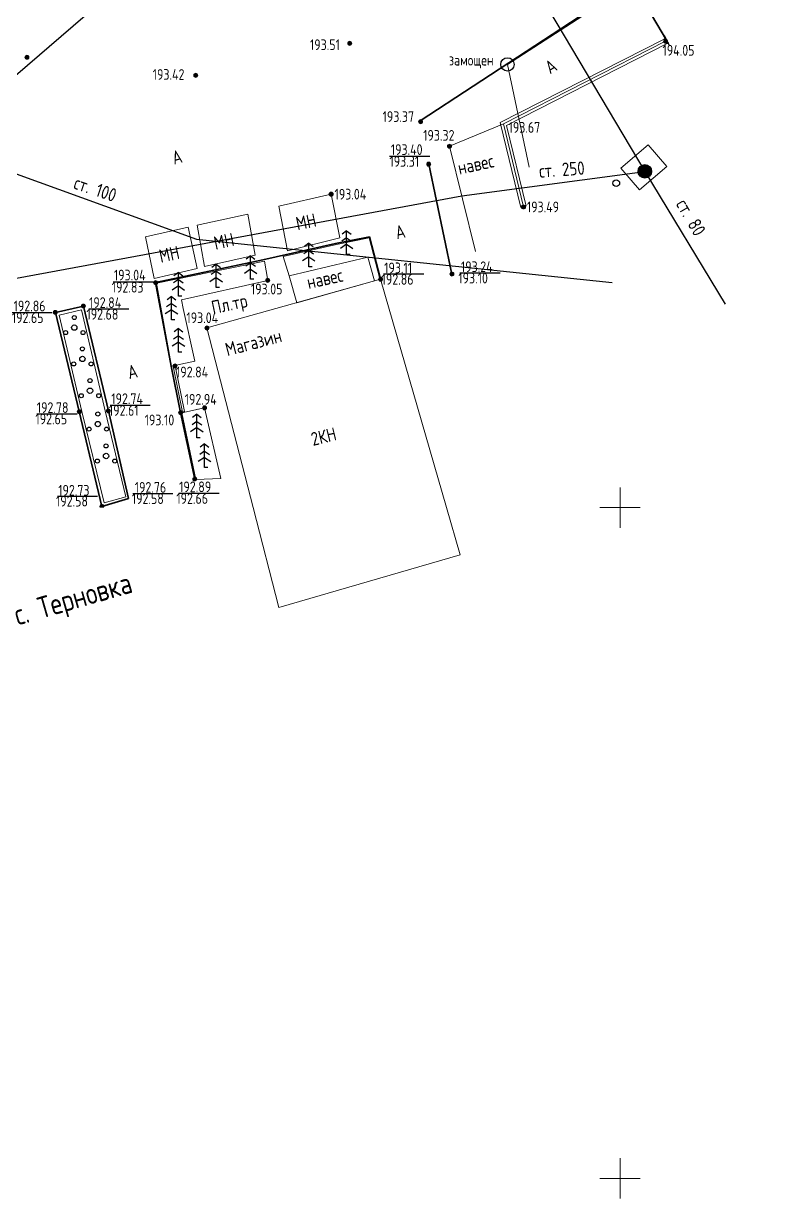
# Model space of a CAD drawing. Header units: metres. Extents: x 41798 to 42103, y 23448 to 23652.
# Drawn here: x 41855.5 to 41911.8, y 23448.5 to 23536.1 of the extents above; entities that cross this region are included whole.
import ezdxf

# ---------------------------------------------------------------- set-up
doc = ezdxf.new("R2010")
doc.units = ezdxf.units.M
for name, color, linetype in [('02_Сетка', 7, 'Continuous'), ('03_Здания и строения', 7, 'Continuous'), ('06_Инженерно-технические сооружения', 7, 'Continuous'), ('10_Границы покрытий и угодий', 7, 'Continuous'), ('13_Растительность', 7, 'Continuous'), ('14_Ограждения', 7, 'Continuous'), ('17_Топонимика', 7, 'Continuous'), ('19_Горизонтали', 7, 'Continuous'), ('30_Канализация', 7, 'Continuous'), ('31_Водопровод', 7, 'Continuous'), ('33_Газопровод', 7, 'Continuous'), ('35_Телефон', 7, 'Continuous'), ('44_Крышки колодцев', 7, 'Continuous'), ('45_Номера колодцев', 7, 'Continuous'), ('61_Отметки высоты поверхности', 7, 'Continuous')]:
    doc.layers.add(name, color=color, linetype=linetype)
doc.styles.add('LIKE11', font='bm431.shx')
doc.styles.add('Line_GUGK', font='', dxfattribs={"height": 1})
doc.styles.get("Standard").update_dxf_attribs({"font": 'GOST_0.TTF', "height": 2})
doc.styles.get('Line_GUGK').set_extended_font_data('Bm431', italic=True)
doc.linetypes.add('133_2', pattern='A,4,[27,GUGK_2005.shx,S=0.800000011920929,R=0,X=0,Y=0],4,-2', length=10)
doc.linetypes.add('g5_122_g', pattern='A,2,-2,3,-0.6000000238418579,["Г",Line_GUGK,S=2,R=0,X=0,Y=-1],-2.799999952316284,3,-2,8,-2,8,-2,6', length=41.39999997615814)
doc.linetypes.add('g5_122_kl', pattern='A,2,-2,3,-0.6000000238418579,["Кл",Line_GUGK,S=2,R=0,X=0,Y=-1],-5,3,-2,8,-2,8,-2,6', length=43.60000002384186)
doc.linetypes.add('g5_122_v', pattern='A,2,-2,3,-0.6000000238418579,["В",Line_GUGK,S=2,R=0,X=0,Y=-1],-2.799999952316284,3,-2,8,-2,8,-2,6', length=41.39999997615814)
doc.linetypes.add('g5_472', pattern='A,0,-8,[25,GUGK_2005.shx,S=0.800000011920929,R=0,X=0,Y=-0.4000000059604645],0', length=8)
doc.linetypes.add('g5_474_2a', pattern='A,2,-0.5,[27,GUGK_2005.shx,S=2,R=0,X=0,Y=0],-0.5,2', length=5)

# ---------------------------------------------------------------- blocks, each defined once
blk = doc.blocks.new('g5_330')
at = {"linetype": 'ByBlock'}
blk.add_hatch(color=0, dxfattribs=at).paths.add_polyline_path([(-0.3, 0, 1), (0.3, 0, 1)])
at = {"color": 0, "linetype": 'ByBlock', "lineweight": -2}
blk.add_circle((0, 0), 0.3, dxfattribs=at)
at = {"color": 0, "linetype": 'ByBlock', "lineweight": 15, "flags": 12}
for tag, p in [('number', (-7.619999885559082, -0.800000011920929)), ('z', (0.5, -0.800000011920929))]:
    blk.add_attdef(tag, p, '', height=1.600000023841858, dxfattribs=at)
blk = doc.blocks.new('g5_388_2')
at = {"color": 0, "flags": 128}
for points in [[(0, 2.44194090989549), (-0.729456388550349, 1.94501724603264)], [(0, 3.5), (-0.648152960053835, 3.00555646629539)], [(0, 3.5), (0.648152960053835, 3.00555646629539)], [(0, 0), (0, 3.5)], [(0, 2.44194090989549), (0.729456388550349, 1.94501724603264)], [(0, 1.50258187973134), (-0.930115328149554, 0.885288783008946)], [(0, 1.50258187973134), (0.930115328149554, 0.885288783008946)], [(0.5, 0), (0, 0)]]:
    blk.add_lwpolyline(points, dxfattribs=at)
at = {"style": 'LIKE11', "flags": 8}
for tag, p in [('Описание', (-14.14287361989553, 0.844163702381134)), ('Метрические данные', (1.70182326661578, 0.614654757590622))]:
    blk.add_attdef(tag, p, '', height=2, dxfattribs=at)
blk = doc.blocks.new('g5_475_5')
at = {"color": 0, "flags": 128}
blk.add_lwpolyline([(0, -0.8), (0, 0.8)], dxfattribs=at)
blk = doc.blocks.new('g5_394')
at = {"color": 0}
for centre, radius in [((-3.216285744678249e-16, 1.5), 0.300000011920929), ((0, 0), 0.4000000059604645), ((-1.299038105676658, -0.7499999999999993), 0.300000011920929), ((1.299038105676658, -0.7499999999999993), 0.300000011920929)]:
    blk.add_circle(centre, radius, dxfattribs=at)
blk = doc.blocks.new('g5_012')
at = {"color": 92, "linetype": 'ByBlock', "lineweight": -2}
for p, q in [((0, -3), (0, 3)), ((-3, 0), (3, 0))]:
    blk.add_line(p, q, dxfattribs=at)
blk = doc.blocks.new('g5_117g')
h = blk.add_hatch(color=255)
h.paths.add_polyline_path([(-0.925, 0, 0.1778988540172577), (-0.704953249109256, -0.5988872319312736), (0.598887231931274, 0.704953249109256, 0.6392149925231934)])
h.paths.add_polyline_path([(-0.5988872319312739, -0.7049532491092556, 0.6392149925231934), (0.9250000000000002, 0, 0.1778988540172577), (0.7049532491092559, 0.5988872319312737)])
at = {"color": 0, "flags": 128}
blk.add_lwpolyline([(-0.7071067811865477, -0.7071067811865474), (0.7071067811865476, 0.7071067811865475)], dxfattribs=at)
at = {"color": 0}
blk.add_circle((0, 0), 1, dxfattribs=at)
at = {"style": 'LIKE11', "flags": 8}
for tag, p in [('Номер', (-5.551115123125783e-17, 1.699999988079071)), ('Отметка кольца люка', (6.590375008119238e-16, -2.800000011920929)), ('Отметка земли (возле него)', (6.590375008119238e-16, -4.800000011920929)), ('Верх прокладки', (6.590375008119238e-16, -6.800000011920929)), ('Низ прокладки', (6.590375008119238e-16, -8.800000011920929))]:
    blk.add_attdef(tag, p, '', height=1.600000023841858, dxfattribs=at)
blk = doc.blocks.new('g5_311_2')
h = blk.add_hatch(color=0)
edge = h.paths.add_edge_path()
edge.add_arc((6.938893903907228e-18, 0), 0.5, 0, 360.0000100179126)
at = {"color": 0}
blk.add_circle((6.938893903907228e-18, 0), 0.5, dxfattribs=at)
at = {"style": 'LIKE11', "flags": 8}
for tag, p in [('Номер', (6.938893903907228e-18, 1.699999988079071)), ('Отметка кольца люка', (7.214875459470888e-16, -2.800000011920929)), ('Отметка земли (возле него)', (7.214875459470888e-16, -4.800000011920929)), ('Верх прокладки', (7.214875459470888e-16, -6.800000011920929)), ('Низ прокладки', (7.214875459470888e-16, -8.800000011920929))]:
    blk.add_attdef(tag, p, '', height=1.600000023841858, dxfattribs=at)
blk = doc.blocks.new('g5_118')
h = blk.add_hatch(color=255)
edge = h.paths.add_edge_path()
edge.add_arc((0, 0), 0.925000011920929, 0, 360.0000100179126)
at = {"color": 0}
blk.add_circle((0, 0), 1, dxfattribs=at)
at = {"style": 'LIKE11', "flags": 8}
for tag, p, height in [('Номер', (0, 1.699999988079071), 1.600000023841858), ('Текст', (1.170981290568942, -0.6603920071274143), 2), ('Отметка кольца люка', (7.145486520431816e-16, -2.800000011920929), 1.600000023841858), ('Отметка земли (возле него)', (7.145486520431816e-16, -4.800000011920929), 1.600000023841858), ('Верх прокладки', (7.145486520431816e-16, -6.800000011920929), 1.600000023841858), ('Низ прокладки', (7.145486520431816e-16, -8.800000011920929), 1.600000023841858)]:
    blk.add_attdef(tag, p, '', height=height, dxfattribs=at)

msp = doc.modelspace()

# ---------------------------------------------------------------- linework, layer by layer
at = {"layer": '03_Здания и строения', "color": 7, "linetype": 'Continuous', "lineweight": 20, "ltscale": 0.5, "flags": 128}
for points in [[(41891.308, 23528.602), (41887.29400006103, 23526.94599998188), (41889.23710552025, 23519.08893847656)], [(41879.125, 23520.117), (41875.22503256798, 23519.15131349993), (41874.58317136765, 23522.47146763038), (41878.47399997711, 23523.36900009346), (41879.125, 23520.117)], [(41868.48762797545, 23521.0701034556), (41872.27542113493, 23521.87388478618), (41872.81521319578, 23518.82090740305), (41869.03285758923, 23517.98757009607), (41868.48762797545, 23521.0701034556)], [(41865.286, 23517.08), (41868.48001073456, 23517.82021971226), (41867.80832551575, 23520.92247851372), (41864.63908873653, 23520.19111617088), (41865.286, 23517.08)]]:
    msp.add_lwpolyline(points, dxfattribs=at)
at = {"layer": '03_Здания и строения', "color": 7, "linetype": 'Continuous', "lineweight": 20, "flags": 128}
msp.add_lwpolyline([(41875.34955012528, 23517.28994200229), (41881.211, 23518.676), (41881.70866437381, 23516.90661784328), (41875.92510937898, 23515.27990918458)], close=True, dxfattribs=at)
at = {"layer": '03_Здания и строения', "color": 7, "linetype": 'Continuous', "lineweight": 20, "elevation": 193.0410003662109, "flags": 128}
for points in [[(41869.22, 23513.394), (41882.158, 23517.033), (41887.07717747557, 23500)], [(41872.65978002777, 23500), (41869.22, 23513.394)], [(41887.07717747557, 23500), (41888.0928825894, 23496.48304919069), (41874.56964383755, 23492.56326984233), (41872.65978002777, 23500)]]:
    msp.add_lwpolyline(points, dxfattribs=at)
at = {"layer": '06_Инженерно-технические сооружения', "color": 7, "linetype": 'Continuous', "lineweight": 20, "ltscale": 0.5, "flags": 128}
for points in [[(41866.558, 23510.552), (41866.84299999642, 23510.56999999922), (41867.53400001096, 23507.177), (41867.25700000095, 23507.08199997139), (41866.558, 23510.552)], [(41866.7012522982, 23510.55700013236), (41867.39625229105, 23507.12550017433)]]:
    msp.add_lwpolyline(points, dxfattribs=at)
at = {"layer": '10_Границы покрытий и угодий', "color": 7, "linetype": 'Continuous', "lineweight": 35, "ltscale": 500, "flags": 128}
for points in [[(41885.139, 23528.776), (41885.1026851959, 23528.84645256347), (41900.90509230042, 23539.20246503449), (41903.47200018311, 23534.83900020218)], [(41885.744, 23525.606), (41887.46999995136, 23517.41899972534)], [(41868.31, 23502.13), (41867.2570000267, 23507.08200014114), (41866.55800002575, 23510.55199993134), (41865.38699990272, 23516.77799976349), (41873.38299995422, 23518.48199928284), (41878.80199962616, 23519.68500030518), (41881.33000045776, 23520.17999923706), (41882.15799957275, 23517.03299987793)], [(41863.37, 23500.674), (41861.39100002766, 23500.09199998283), (41859.70599996567, 23507.16000006103), (41857.92800008774, 23514.55700037384), (41860.00700008393, 23515.03199980163), (41861.87600004196, 23507.21499988937), (41863.37, 23500.674)]]:
    msp.add_lwpolyline(points, dxfattribs=at)
at = {"layer": '14_Ограждения', "color": 7, "linetype": 'Continuous', "lineweight": 20, "ltscale": 0.5, "flags": 128}
for points in [[(41903.33258431864, 23534.98239898527), (41903.28223450196, 23534.93344776922), (41891.07641017151, 23528.70839620972), (41892.61285292816, 23522.37134767914)], [(41903.61141568136, 23534.69560101473), (41903.51776550797, 23534.60455223763), (41891.5395907135, 23528.49560381317), (41893.00158965302, 23522.46559931183)]]:
    msp.add_lwpolyline(points, dxfattribs=at)
at = {"layer": '14_Ограждения', "color": 7, "linetype": 'g5_472', "lineweight": 20, "ltscale": 0.5, "flags": 128}
msp.add_lwpolyline([(41903.472, 23534.839), (41903.4000000031, 23534.7689999997), (41891.30800044251, 23528.60200001144), (41892.80722129059, 23522.41847349548)], dxfattribs=at)
at = {"layer": '14_Ограждения', "color": 7, "linetype": 'g5_474_2a', "lineweight": 20, "ltscale": 0.5, "flags": 128}
for points in [[(41882.105, 23517.062), (41881.29599998474, 23520.12599989128), (41878.86899993897, 23519.60599991036), (41874.90409896851, 23518.71451243115), (41875.34955022812, 23517.2899420048)], [(41873.501, 23518.369), (41873.74400000071, 23516.94300000095), (41867.33199985122, 23515.49600009346), (41867.44600017166, 23514.83600000763), (41868.31699998474, 23510.93099979782), (41866.57800014114, 23510.55599979782), (41865.45200021362, 23516.72400001907), (41873.501, 23518.369)], [(41858.195, 23514.35), (41859.86299998283, 23514.75700000524), (41861.62500006676, 23507.21899995804), (41863.18100006103, 23500.81199989319), (41861.5549998951, 23500.36399993896), (41859.90099997044, 23507.17800006866), (41858.195, 23514.35)], [(41869.038, 23507.441), (41870.25500000763, 23502.1799998436), (41868.38599998999, 23502.10599996185), (41867.34700001526, 23507.07599999046), (41869.038, 23507.441)]]:
    msp.add_lwpolyline(points, dxfattribs=at)
at = {"layer": '19_Горизонтали', "color": 32, "linetype": 'Continuous', "lineweight": 20, "ltscale": 0.5, "flags": 128}
for points, elevation in [([(41888.23164672881, 23530.89699750903), (41888.22549362212, 23530.87265592577)], 193.5), ([(41868.50552673369, 23507.34753423693), (41868.43179626494, 23507.31015020373)], 193)]:
    msp.add_lwpolyline(points, dxfattribs=dict(at, elevation=elevation))
at = {"layer": '30_Канализация', "color": 42, "linetype": 'g5_122_kl', "lineweight": 30, "ltscale": 500, "flags": 128}
msp.add_lwpolyline([(41833.64, 23513.875), (41864.61754859924, 23540.55372238159)], dxfattribs=at)
at = {"layer": '31_Водопровод', "color": 94, "linetype": 'g5_122_v', "lineweight": 30, "ltscale": 500, "flags": 128}
msp.add_lwpolyline([(41824.38866302599, 23535.97194446829), (41868.42865631213, 23520.01071895865), (41899.41104004016, 23516.79774822501)], dxfattribs=at)
at = {"layer": '33_Газопровод', "color": 132, "linetype": 'g5_122_g', "lineweight": 30, "ltscale": 500, "flags": 128}
for points in [[(41876.50962368322, 23567.49174759723), (41883.88818899836, 23555.30114045888), (41901.84910933222, 23525.07013955861), (41907.83300558772, 23515.16235795766)], [(41855.02627901881, 23517.10784140025), (41888.21009402125, 23523.24172583018), (41901.84910921901, 23525.07014027034)]]:
    msp.add_lwpolyline(points, dxfattribs=at)
at = {"layer": '33_Газопровод', "color": 7, "linetype": 'Continuous', "lineweight": 20, "ltscale": 500, "flags": 128}
msp.add_lwpolyline([(41900.06799999999, 23525.307), (41901.456, 23523.705), (41903.49799999999, 23525.445), (41902.11, 23527.047), (41900.06799999999, 23525.307)], dxfattribs=at)
at = {"layer": '35_Телефон', "color": 6, "linetype": '133_2', "lineweight": 20, "ltscale": 500, "flags": 128}
msp.add_lwpolyline([(41975.69093153805, 23587.38929543577), (41891.61299727291, 23533.04400048337), (41893.2409345898, 23525.3903673657)], dxfattribs=at)
at = {"layer": '61_Отметки высоты поверхности', "flags": 128}
for points in [[(41882.82829921364, 23526.2098626019), (41885.81805020831, 23526.20751216872)], [(41882.38100978294, 23517.42777651069), (41885.37076077759, 23517.42542607752)], [(41888.07459142285, 23517.50148224559), (41891.06434241752, 23517.49913181242)], [(41862.22985303431, 23516.84259943436), (41865.21960402896, 23516.84024900118)], [(41854.69769114865, 23514.54657457613), (41857.6874421433, 23514.54422414296)], [(41860.41088155325, 23514.81721685129), (41863.40063254791, 23514.81486641811)], [(41862.00195428237, 23507.63290233652), (41864.99170527703, 23507.63055190335)], [(41856.55237604328, 23507.00187653482), (41859.54212703795, 23506.99952610165)], [(41858.07519471792, 23500.85909990187), (41861.06494571259, 23500.8567494687)], [(41863.69153582068, 23501.06806258458), (41866.68128681534, 23501.06571215141)], [(41867.13348313735, 23501.0734285399), (41870.12323413201, 23501.07107810672)]]:
    msp.add_lwpolyline(points, dxfattribs=at)
at = {"layer": '61_Отметки высоты поверхности', "color": 7, "linetype": 'Continuous', "lineweight": 20, "ltscale": 0.5, "elevation": 192.5760040283203, "flags": 128}
msp.add_lwpolyline([(41861.50947362576, 23500, 2.042648792266846), (41861.27252637425, 23500)], format="xyb", dxfattribs=at)
at = {"layer": '61_Отметки высоты поверхности', "color": 7, "linetype": 'Continuous', "lineweight": 20, "ltscale": 0.5}
for points in [[(41861.2410913759, 23500.08676507492), (41861.241, 23500.092), (41861.32057926137, 23500.22444212791)], [(41861.32057926137, 23500.22444212791), (41861.241, 23500.092), (41861.25396818187, 23500.1530104911)], [(41861.25396818187, 23500.1530104911), (41861.241, 23500.092), (41861.24327883714, 23500.11804722604)], [(41861.2424597897, 23500.11287596431), (41861.24327883714, 23500.11804722604), (41861.241, 23500.092)], [(41861.2424597897, 23500.11287596431), (41861.241, 23500.092), (41861.2410913759, 23500.09723492508)], [(41861.2424597897, 23500.07112403569), (41861.2410913759, 23500.08676507492), (41861.36495277363, 23500.23972115275)], [(41861.32057926137, 23500.22444212791), (41861.36495277363, 23500.23972115275), (41861.2410913759, 23500.08676507492)], [(41861.2410913759, 23500.09723492508), (41861.24136539242, 23500.10246347246), (41861.2424597897, 23500.11287596431)], [(41861.2424597897, 23500.07112403569), (41861.24136539242, 23500.08153652848), (41861.2410913759, 23500.08676507492)], [(41861.24136539242, 23500.10246347246), (41861.24182171569, 23500.10767927003), (41861.2424597897, 23500.11287596431)], [(41861.2424597897, 23500.07112403569), (41861.24182171569, 23500.07632072997), (41861.24136539242, 23500.08153652848)], [(41861.36495277363, 23500), (41861.2424597897, 23500.07112403569), (41861.36495277363, 23500.23972115275)], [(41861.31114347377, 23500), (41861.2424597897, 23500.07112403569), (41861.36495277363, 23500)], [(41861.29226137416, 23500), (41861.2424597897, 23500.07112403569), (41861.31114347377, 23500)], [(41861.24545564091, 23500.12828828377), (41861.25396818187, 23500.1530104911), (41861.24327883714, 23500.11804722604)], [(41861.24327883714, 23500.11804722604), (41861.24427785989, 23500.12318675575), (41861.24545564091, 23500.12828828377)], [(41861.24545564091, 23500.05571171624), (41861.24427785989, 23500.06081324612), (41861.24327883714, 23500.06595277396)], [(41861.24545564091, 23500.05571171624), (41861.24327883714, 23500.06595277396), (41861.25396818187, 23500.03098950517)], [(41861.29119633092, 23500), (41861.25396818187, 23500.03098950517), (41861.24327883714, 23500.06595277396)], [(41861.24545564091, 23500.12828828377), (41861.2468107453, 23500.13334560376), (41861.25396818187, 23500.1530104911)], [(41861.2468107453, 23500.13334560376), (41861.24834152296, 23500.13835254666), (41861.25396818187, 23500.1530104911)], [(41861.24834152296, 23500.13835254666), (41861.25004610683, 23500.14330302534), (41861.25396818187, 23500.1530104911)], [(41861.25004610683, 23500.14330302534), (41861.25192242194, 23500.14819099364), (41861.25396818187, 23500.1530104911)], [(41861.25396818187, 23500.1530104911), (41861.26379278566, 23500.17148788628), (41861.32057926137, 23500.22444212791)], [(41861.25396818187, 23500.1530104911), (41861.25855786059, 23500.16242073831), (41861.26379278566, 23500.17148788628)], [(41861.25396818187, 23500.1530104911), (41861.25618089348, 23500.15775567648), (41861.25855786059, 23500.16242073831)], [(41861.25855786059, 23500.16242073831), (41861.26109618958, 23500.16699999926), (41861.26379278566, 23500.17148788628)], [(41861.26379278566, 23500.17148788628), (41861.27952827591, 23500.19236958382), (41861.32057926137, 23500.22444212791)], [(41861.26379278566, 23500.17148788628), (41861.26964745003, 23500.18016778287), (41861.27952827591, 23500.19236958382)], [(41861.26379278566, 23500.17148788628), (41861.26664436314, 23500.17587893066), (41861.26964745003, 23500.18016778287)], [(41861.26964745003, 23500.18016778287), (41861.27279838811, 23500.18434922752), (41861.27952827591, 23500.19236958382)], [(41861.27279838811, 23500.18434922752), (41861.27609333474, 23500.18841813859), (41861.27952827591, 23500.19236958382)], [(41861.30283221308, 23500.21335254964), (41861.32057926137, 23500.22444212791), (41861.27952827591, 23500.19236958382)], [(41861.28680124584, 23500.19990097341), (41861.30283221308, 23500.21335254964), (41861.27952827591, 23500.19236958382)], [(41861.27952827591, 23500.19236958382), (41861.28309902999, 23500.19619875011), (41861.28680124584, 23500.19990097341)], [(41861.28680124584, 23500.19990097341), (41861.29458186108, 23500.20690666494), (41861.30283221308, 23500.21335254964)], [(41861.28680124584, 23500.19990097341), (41861.29063040841, 23500.20347172377), (41861.29458186108, 23500.20690666494)], [(41861.29458186108, 23500.20690666494), (41861.29865077961, 23500.2102016097), (41861.30283221308, 23500.21335254964)], [(41861.30283221308, 23500.21335254964), (41861.31600000042, 23500.22190380451), (41861.32057926137, 23500.22444212791)], [(41861.30283221308, 23500.21335254964), (41861.30712106157, 23500.21635564026), (41861.31600000042, 23500.22190380451)], [(41861.30712106157, 23500.21635564026), (41861.31151210595, 23500.21920721588), (41861.31600000042, 23500.22190380451)], [(41861.32057926137, 23500.22444212791), (41861.34464744556, 23500.23465846834), (41861.36495277363, 23500.23972115275)], [(41861.32057926137, 23500.22444212791), (41861.33480900604, 23500.23107757029), (41861.34464744556, 23500.23465846834)], [(41861.32057926137, 23500.22444212791), (41861.3252443232, 23500.22681910154), (41861.33480900604, 23500.23107757029)], [(41861.3252443232, 23500.22681910154), (41861.32998950112, 23500.22903181967), (41861.33480900604, 23500.23107757029)], [(41861.33480900604, 23500.23107757029), (41861.33969697434, 23500.23295389471), (41861.34464744556, 23500.23465846834)], [(41861.35981324393, 23500.2387221342), (41861.36495277363, 23500.23972115275), (41861.34464744556, 23500.23465846834)], [(41861.34464744556, 23500.23465846834), (41861.34965439219, 23500.23618924972), (41861.35981324393, 23500.2387221342)], [(41861.34965439219, 23500.23618924972), (41861.35471171219, 23500.23754436132), (41861.35981324393, 23500.2387221342)], [(41861.36495277363, 23500.23972115275), (41861.38576507646, 23500.24190861341), (41861.36884917703, 23500)], [(41861.36495277363, 23500.23972115275), (41861.37532073337, 23500.2411782777), (41861.38576507646, 23500.24190861341)], [(41861.36495277363, 23500.23972115275), (41861.37012402791, 23500.24054020998), (41861.37532073337, 23500.2411782777)], [(41861.36495277363, 23500.23972115275), (41861.36884917703, 23500), (41861.36495277363, 23500)], [(41861.38576507646, 23500.24190861341), (41861.37477791637, 23500), (41861.36884917703, 23500)], [(41861.37477791637, 23500), (41861.38576507646, 23500.24190861341), (41861.41704721827, 23500.23972115275)], [(41861.37477791637, 23500), (41861.41704721827, 23500.23972115275), (41861.42470640321, 23500)], [(41861.37532073337, 23500.2411782777), (41861.38053652722, 23500.24163461086), (41861.38576507646, 23500.24190861341)], [(41861.38576507646, 23500.24190861341), (41861.39623491544, 23500.24190861341), (41861.41704721827, 23500.23972115275)], [(41861.39623491544, 23500.24190861341), (41861.40667927343, 23500.2411782777), (41861.41704721827, 23500.23972115275)], [(41861.39623491544, 23500.24190861341), (41861.40146346468, 23500.24163461086), (41861.40667927343, 23500.2411782777)], [(41861.40667927343, 23500.2411782777), (41861.41187596399, 23500.24054020998), (41861.41704721827, 23500.23972115275)], [(41861.42470640321, 23500), (41861.41704721827, 23500.23972115275), (41861.54017828483, 23500.10767927003)], [(41861.52581910867, 23500.15775567648), (41861.54017828483, 23500.10767927003), (41861.41704721827, 23500.23972115275)], [(41861.41704721827, 23500.23972115275), (41861.46142073053, 23500.22444212791), (41861.52581910867, 23500.15775567648)], [(41861.44719098586, 23500.23107757029), (41861.46142073053, 23500.22444212791), (41861.41704721827, 23500.23972115275)], [(41861.43735255379, 23500.23465846834), (41861.44719098586, 23500.23107757029), (41861.41704721827, 23500.23972115275)], [(41861.43234559971, 23500.23618924972), (41861.43735255379, 23500.23465846834), (41861.41704721827, 23500.23972115275)], [(41861.41704721827, 23500.23972115275), (41861.42218674797, 23500.2387221342), (41861.43234559971, 23500.23618924972)], [(41861.42218674797, 23500.2387221342), (41861.42728827972, 23500.23754436132), (41861.43234559971, 23500.23618924972)], [(41861.42470640321, 23500), (41861.54017828483, 23500.10767927003), (41861.43889725268, 23500)], [(41861.43735255379, 23500.23465846834), (41861.44230301756, 23500.23295389471), (41861.44719098586, 23500.23107757029)], [(41861.54017828483, 23500.10767927003), (41861.54017828483, 23500.07632072997), (41861.43889725268, 23500)], [(41861.43889725268, 23500), (41861.54017828483, 23500.07632072997), (41861.47431171365, 23500)], [(41861.44719098586, 23500.23107757029), (41861.4567556687, 23500.22681910154), (41861.46142073053, 23500.22444212791)], [(41861.44719098586, 23500.23107757029), (41861.45201049823, 23500.22903181967), (41861.4567556687, 23500.22681910154)], [(41861.46142073053, 23500.22444212791), (41861.52090381164, 23500.16699999926), (41861.52581910867, 23500.15775567648)], [(41861.50247173089, 23500.19236958382), (41861.52090381164, 23500.16699999926), (41861.46142073053, 23500.22444212791)], [(41861.46142073053, 23500.22444212791), (41861.49136957604, 23500.20347172377), (41861.50247173089, 23500.19236958382)], [(41861.46142073053, 23500.22444212791), (41861.46599999148, 23500.22190380451), (41861.49136957604, 23500.20347172377)], [(41861.46599999148, 23500.22190380451), (41861.47916779, 23500.21335254964), (41861.49136957604, 23500.20347172377)], [(41861.46599999148, 23500.22190380451), (41861.47487893778, 23500.21635564026), (41861.47916779, 23500.21335254964)], [(41861.46599999148, 23500.22190380451), (41861.47048789341, 23500.21920721588), (41861.47487893778, 23500.21635564026)], [(41861.54017828483, 23500.07632072997), (41861.52581910867, 23500.02624432725), (41861.47431171365, 23500)], [(41861.47916779, 23500.21335254964), (41861.48334921974, 23500.2102016097), (41861.49136957604, 23500.20347172377)], [(41861.48334921974, 23500.2102016097), (41861.48741814572, 23500.20690666494), (41861.49136957604, 23500.20347172377)], [(41861.49136957604, 23500.20347172377), (41861.49519877214, 23500.19990097341), (41861.50247173089, 23500.19236958382)], [(41861.49519877214, 23500.19990097341), (41861.49890099544, 23500.19619875011), (41861.50247173089, 23500.19236958382)], [(41861.51235257167, 23500.18016778287), (41861.52090381164, 23500.16699999926), (41861.50247173089, 23500.19236958382)], [(41861.50247173089, 23500.19236958382), (41861.50920163173, 23500.18434922752), (41861.51235257167, 23500.18016778287)], [(41861.50247173089, 23500.19236958382), (41861.50590668697, 23500.18841813859), (41861.50920163173, 23500.18434922752)], [(41861.51235257167, 23500.18016778287), (41861.51535566229, 23500.17587893066), (41861.52090381164, 23500.16699999926)], [(41861.51535566229, 23500.17587893066), (41861.5182072379, 23500.17148788628), (41861.52090381164, 23500.16699999926)], [(41861.52090381164, 23500.16699999926), (41861.52344216484, 23500.16242073831), (41861.52581910867, 23500.15775567648)], [(41861.52581910867, 23500.15775567648), (41861.53518925685, 23500.13334560376), (41861.54017828483, 23500.10767927003)], [(41861.52581910867, 23500.15775567648), (41861.53007759232, 23500.14819099364), (41861.53518925685, 23500.13334560376)], [(41861.52581910867, 23500.15775567648), (41861.5280318417, 23500.1530104911), (41861.53007759232, 23500.14819099364)], [(41861.54017828483, 23500.07632072997), (41861.53518925685, 23500.05065439624), (41861.52581910867, 23500.02624432725)], [(41861.53365849036, 23500.13835254666), (41861.53518925685, 23500.13334560376), (41861.53007759232, 23500.14819099364)], [(41861.53007759232, 23500.14819099364), (41861.53195391673, 23500.14330302534), (41861.53365849036, 23500.13835254666)], [(41861.53954021711, 23500.11287596431), (41861.54017828483, 23500.10767927003), (41861.53518925685, 23500.13334560376)], [(41861.53518925685, 23500.13334560376), (41861.53654436845, 23500.12828828377), (41861.53954021711, 23500.11287596431)], [(41861.54017828483, 23500.07632072997), (41861.53954021711, 23500.07112403569), (41861.53518925685, 23500.05065439624)], [(41861.53954021711, 23500.07112403569), (41861.53654436845, 23500.05571171624), (41861.53518925685, 23500.05065439624)], [(41861.53654436845, 23500.12828828377), (41861.53772215623, 23500.12318675575), (41861.53954021711, 23500.11287596431)], [(41861.53954021711, 23500.07112403569), (41861.53772215623, 23500.06081324612), (41861.53654436845, 23500.05571171624)], [(41861.53772215623, 23500.12318675575), (41861.53872118968, 23500.11804722604), (41861.53954021711, 23500.11287596431)], [(41861.53954021711, 23500.07112403569), (41861.53872118968, 23500.06595277396), (41861.53772215623, 23500.06081324612)], [(41861.54017828483, 23500.10767927003), (41861.54063461799, 23500.10246347246), (41861.54017828483, 23500.07632072997)], [(41861.54063461799, 23500.08153652848), (41861.54017828483, 23500.07632072997), (41861.54063461799, 23500.10246347246)], [(41861.54100002426, 23500.092), (41861.54063461799, 23500.08153652848), (41861.54063461799, 23500.10246347246)], [(41861.54063461799, 23500.10246347246), (41861.54090865034, 23500.09723492508), (41861.54100002426, 23500.092)], [(41861.54100002426, 23500.092), (41861.54090865034, 23500.08676507492), (41861.54063461799, 23500.08153652848)]]:
    msp.add_solid(points, dxfattribs=at)

# ---------------------------------------------------------------- block references
at = {"layer": '02_Сетка', "color": 92, "linetype": 'Continuous', "lineweight": 15, "ltscale": 0.5, "xscale": 0.5, "yscale": 0.5}
for p in [(41900, 23500), (41900, 23500), (41900, 23450)]:
    msp.add_blockref('g5_012', p, dxfattribs=at)
at = {"layer": '13_Растительность', "color": 92, "linetype": 'Continuous', "lineweight": 20, "xscale": 0.5, "yscale": 0.5, "zscale": 0.5}
for name, p in [('g5_388_2', (41879.62880489879, 23518.88269541349)), ('g5_388_2', (41876.80003039788, 23517.95913664249)), ('g5_388_2', (41869.90424247958, 23516.40184869295)), ('g5_388_2', (41872.4723066243, 23517.02195014888)), ('g5_388_2', (41867.08618978978, 23515.77850063253)), ('g5_388_2', (41866.57971949069, 23513.99936137677)), ('g5_394', (41859.33381287679, 23513.42436193107)), ('g5_388_2', (41867.09917620771, 23511.59687406058)), ('g5_394', (41859.93768131031, 23511.0868067045)), ('g5_394', (41860.50259049009, 23508.7200320376)), ('g5_394', (41861.08625782906, 23506.23169006957)), ('g5_388_2', (41868.46948378803, 23505.21284720416)), ('g5_394', (41861.69986607605, 23503.85111733363)), ('g5_388_2', (41869.04088617675, 23502.9964985449))]:
    msp.add_blockref(name, p, dxfattribs=at)
at = {"layer": '14_Ограждения', "color": 7, "linetype": 'Continuous', "lineweight": 20, "xscale": 0.5, "yscale": 0.5, "zscale": 0.5, "rotation": 207.4603024537507}
msp.add_blockref('g5_475_5', (41903.472, 23534.839, 194.072), dxfattribs=at)
at = {"layer": '44_Крышки колодцев', "color": 7, "linetype": 'Continuous', "lineweight": 20, "xscale": 0.5, "yscale": 0.5, "zscale": 0.5}
for name, p in [('g5_118', (41891.613, 23533.044)), ('g5_117g', (41901.84910883741, 23525.07014029007, -0.9700000286102295)), ('g5_311_2', (41899.72, 23524.185))]:
    msp.add_blockref(name, p, dxfattribs=at)
at = {"layer": '61_Отметки высоты поверхности', "color": 7, "linetype": 'Continuous', "lineweight": 20, "xscale": 0.5, "yscale": 0.5, "zscale": 0.5}
for p in [(41879.856, 23534.615, 193.513), (41903.4, 23534.769, 194.049), (41855.8, 23533.574, 193.408), (41868.386, 23532.229, 193.423), (41885.139, 23528.776, 193.368), (41887.294, 23526.946, 193.323), (41885.744, 23525.606, 193.309), (41878.474, 23523.369, 193.04), (41892.80722136628, 23522.41847325378, 193.4896104589295), (41873.744, 23516.943, 193.047), (41882.158, 23517.033, 192.857), (41887.47, 23517.419, 193.105), (41865.387, 23516.778, 192.833), (41857.928, 23514.557, 192.646), (41860.007, 23515.032, 192.679), (41869.22, 23513.394, 193.041), (41866.843, 23510.57, 193.135), (41869.038, 23507.441, 192.943), (41859.706, 23507.16, 192.646), (41861.876, 23507.215, 192.609), (41867.257, 23507.082, 192.856), (41868.31, 23502.13, 192.664)]:
    msp.add_blockref('g5_330', p, dxfattribs=at)

# ---------------------------------------------------------------- texts
at = {"layer": '03_Здания и строения', "color": 7, "linetype": 'Continuous', "lineweight": 15}
for s, rotation, p in [('навес', 12.3926115602538, (41888.03537949393, 23524.8159739975)), ('МН', 12.11735664424958, (41875.97095663024, 23520.66062061345)), ('МН', 12.11735664424958, (41869.85290960607, 23519.2174932423)), ('МН', 12.11735664424958, (41865.7766627327, 23518.24484379839)), ('навес', 12.3926115602538, (41876.78931866447, 23516.29588940455)), ('Магазин', 14.73229456798896, (41870.73897367978, 23511.27930044902)), ('2КН', 13.63250689934362, (41877.11978664309, 23504.59617197469))]:
    msp.add_text(s, height=1, rotation=rotation, dxfattribs=at).set_placement(p)
at = {"layer": '10_Границы покрытий и угодий', "color": 7, "linetype": 'Continuous', "lineweight": 15}
for s, rotation, p in [('А', 30.87116072760992, (41894.78552977243, 23532.27941985892)), ('А', 14.70003216944441, (41866.76067634155, 23525.56820082833)), ('А', 12.09561615212143, (41883.37120902478, 23520.0011681214)), ('Пл.тр', 12.09561615212143, (41869.67610833305, 23514.40926265655)), ('А', 12.09561615212143, (41863.41812446927, 23509.57916544547))]:
    msp.add_text(s, height=1, rotation=rotation, dxfattribs=at).set_placement(p)
at = {"layer": '17_Топонимика', "color": 7, "linetype": 'Continuous', "lineweight": 15}
msp.add_text('с. Терновка', height=1.6, rotation=16.14225905609116, dxfattribs=at).set_placement((41855.11984224008, 23491.20178365936))
at = {"layer": '31_Водопровод', "color": 94, "linetype": 'Continuous', "lineweight": 15}
msp.add_text('ст. 100', height=1, rotation=341.1985191470756, dxfattribs=at).set_placement((41859.21053620715, 23523.80366566695))
at = {"layer": '33_Газопровод', "color": 132, "linetype": 'Continuous', "lineweight": 15}
for s, rotation, p in [('ст. 250', 4.131492636481503, (41894.00201677093, 23524.58797876472)), ('ст. 80', 300.0931584681612, (41904.13308490129, 23522.63262807626))]:
    msp.add_text(s, height=1, rotation=rotation, dxfattribs=at).set_placement(p)
at = {"layer": '45_Номера колодцев', "color": 7, "linetype": 'Continuous', "lineweight": 15, "ltscale": 0.5}
msp.add_text('замощен', height=0.8, dxfattribs=at).set_placement((41887.24817864408, 23532.96160405894))
at = {"layer": '61_Отметки высоты поверхности', "color": 7, "linetype": 'Continuous', "lineweight": 15, "ltscale": 0.5}
for s, p in [('193.51', (41876.89511361452, 23534.10916188542)), ('194.05', (41903.1649099147, 23533.69376061687)), ('193.42', (41865.17527848098, 23531.89270877795)), ('193.37', (41882.30546540403, 23528.75412203836)), ('193.67', (41891.6932974982, 23527.94600127833)), ('193.32', (41885.32936566041, 23527.35375465752)), ('193.40', (41882.91775467613, 23526.29399595247)), ('193.31', (41882.81601744865, 23525.40966466741)), ('193.04', (41878.72399999999, 23522.96899999404)), ('193.49', (41893.05722136627, 23522.01847324782)), ('193.11', (41882.42221722395, 23517.4743333964)), ('193.24', (41888.14379614734, 23517.55787456778)), ('193.04', (41862.28023003187, 23516.93899655589)), ('192.86', (41882.23347436741, 23516.62096374352)), ('193.10', (41887.94950449442, 23516.71206877121)), ('192.83', (41862.12281844299, 23516.03514936813)), ('193.05', (41872.49089522615, 23515.89572923927)), ('192.86', (41854.80949520234, 23514.63143238924)), ('192.84', (41860.43150849203, 23514.88390574881)), ('192.65', (41854.67645421253, 23513.76275298532)), ('192.68', (41860.23671041191, 23514.0160271891)), ('193.04', (41867.68678601573, 23513.75647190956)), ('192.84', (41866.91191762415, 23509.711316411)), ('192.74', (41862.0879371119, 23507.72159377106)), ('192.94', (41867.55864557696, 23507.67698250265)), ('192.78', (41856.53534959641, 23507.05907025173)), ('192.61', (41861.90974468322, 23506.8499509434)), ('192.65', (41856.43361236892, 23506.21386866955)), ('193.10', (41864.57658349594, 23506.13711610934)), ('192.73', (41858.13299762128, 23500.89121015432)), ('192.76', (41863.83671467044, 23501.1108185113)), ('192.89', (41867.14241289344, 23501.15266032988)), ('192.58', (41857.96829135354, 23500.08597951209)), ('192.58', (41863.62000000001, 23500.27399999404)), ('192.66', (41866.93653005877, 23500.28337725018))]:
    msp.add_text(s, height=0.8, dxfattribs=at).set_placement(p)

doc.saveas('drawing.dxf')
